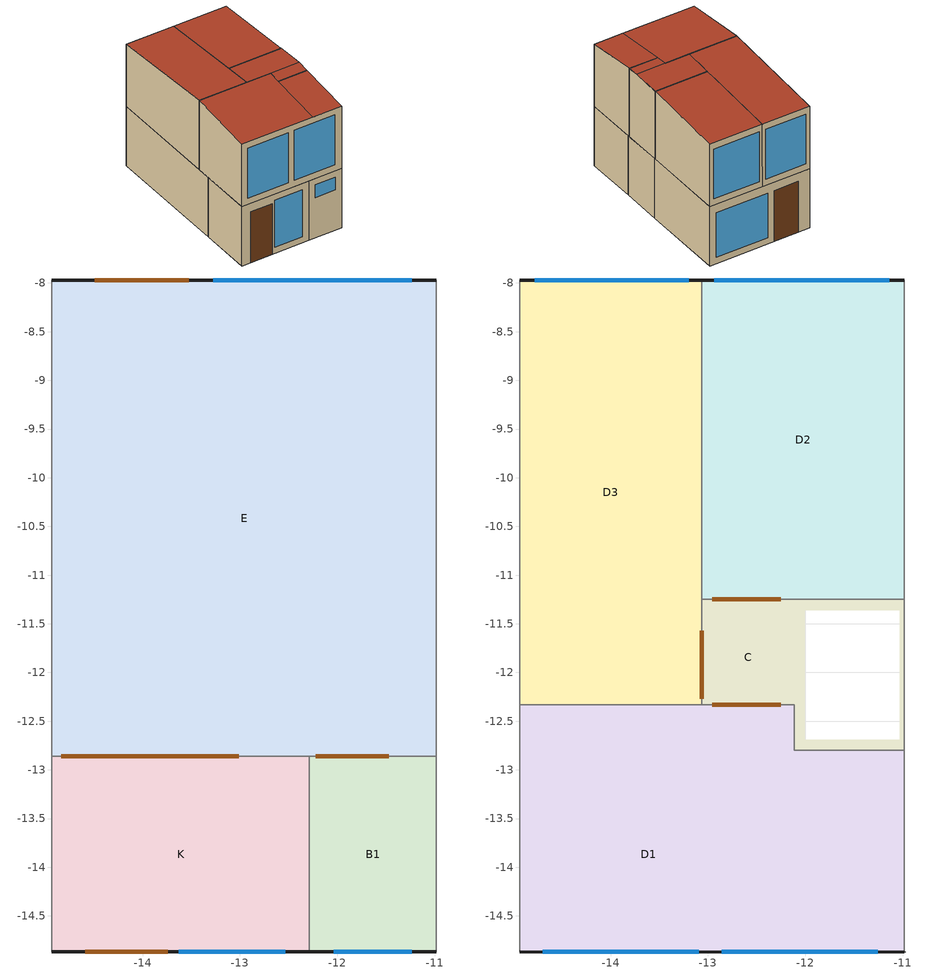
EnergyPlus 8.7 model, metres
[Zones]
B1
 floor othersideconditionsmodel (Exterior Floor): -10.98,-12.86 -10.98,-14.87 -12.29,-14.87 -12.29,-12.86 z0
 wall outside (Exterior Wall): -12.29,-14.87 -10.98,-14.87 z0:2.4
 wall to E (Interior Wall): -10.98,-12.86 -12.29,-12.86 z0:2.4
 wall to K (Interior Wall): -12.29,-12.86 -12.29,-14.87 z0:2.4
 wall adiabatic (Exterior Wall): -10.98,-14.87 -10.98,-12.86 z0:2.4
 window (Exterior Window): -12.04,-14.87 -11.23,-14.87 z1.63:2.15
 door inside (Interior Door): -11.47,-12.86 -12.22,-12.86 z0:2.05
E
 floor othersideconditionsmodel (Exterior Floor): -10.98,-7.97 -10.98,-12.86 -14.93,-12.86 -14.93,-7.97 z0
 wall outside (Exterior Wall): -10.98,-7.97 -14.93,-7.97 z0:2.4
 wall adiabatic (Exterior Wall): -14.93,-7.97 -14.93,-12.86 / -10.98,-12.86 -10.98,-11.26 -10.98,-7.97 z0:2.4
 wall to K (Interior Wall): -14.93,-12.86 -12.29,-12.86 z0:2.4
 window (Exterior Window): -11.23,-7.97 -13.27,-7.97 z0.25:2.05
 door (Exterior Door): -13.52,-7.97 -14.49,-7.97 z0:2.05
 door inside (Hueco): -14.83,-12.86 -13.01,-12.86 z0.1:2.3
K
 floor othersideconditionsmodel (Exterior Floor): -12.29,-12.86 -12.29,-14.87 -14.93,-14.87 -14.93,-12.86 z0
 wall outside (Exterior Wall): -14.93,-14.87 -12.29,-14.87 z0:2.4
 wall adiabatic (Exterior Wall): -14.93,-12.86 -14.93,-14.87 z0:2.4
 window (Exterior Window): -13.63,-14.87 -12.54,-14.87 z0.25:2.15
 door (Exterior Door): -14.59,-14.87 -13.74,-14.87 z0:2.05
D1
 floor to B1 (Interior Floor): -10.98,-12.86 -10.98,-14.87 -12.29,-14.87 -12.29,-12.86 z2.4
 floor to E (Interior Floor): -10.98,-12.8 -10.98,-12.86 -12.11,-12.86 -12.11,-12.8 z2.4; -12.11,-12.33 -12.11,-12.86 -14.93,-12.86 -14.93,-12.33 z2.4
 floor to K (Interior Floor): -12.29,-12.86 -12.29,-14.87 -14.93,-14.87 -14.93,-12.86 z2.4
 wall outside (Exterior Wall): -14.93,-14.87 -10.98,-14.87 z2.4:4.92
 wall to D3 (Interior Wall): -13.06,-12.33 -14.93,-12.33 z2.4:5.2
 wall to C (Interior Wall): -12.11,-12.33 -13.06,-12.33 z2.4:5.2; -10.98,-12.8 -12.11,-12.8 z2.4:5.15; -12.11,-12.8,5.15 -12.11,-12.8,2.4 -12.11,-12.33,2.4 -12.11,-12.33,5.2
 wall adiabatic (Exterior Wall): -14.93,-12.33,5.2 -14.93,-12.33,2.4 -14.93,-14.87,2.4 -14.93,-14.87,4.92; -10.98,-14.87,4.92 -10.98,-14.87,2.4 -10.98,-12.8,2.4 -10.98,-12.8,5.15
 window (Exterior Window): -14.69,-14.87 -13.09,-14.87 / -12.86,-14.87 -11.26,-14.87 z2.65:4.67
 door inside (Interior Door): -12.25,-12.33 -12.95,-12.33 z2.5:4.55
 roof outside (Exterior Roof): -12.11,-12.8,5.15 -12.11,-14.87,4.92 -10.98,-14.87,4.92 -10.98,-12.8,5.15; -14.93,-12.33,5.2 -14.93,-14.87,4.92 -12.11,-14.87,4.92 -12.11,-12.33,5.2
D3
 floor to E (Interior Floor): -13.06,-7.97 -13.06,-12.33 -14.93,-12.33 -14.93,-7.97 z2.4
 wall outside (Exterior Wall): -13.06,-7.97 -14.93,-7.97 z2.4:4.91
 wall adiabatic (Exterior Wall): -14.93,-7.97,4.91 -14.93,-7.97,2.4 -14.93,-12.33,2.4 -14.93,-12.33,5.2
 wall to C (Interior Wall): -13.06,-12.33,5.2 -13.06,-12.33,2.4 -13.06,-11.25,2.4 -13.06,-11.25,5.13
 wall to D2 (Interior Wall): -13.06,-11.25,5.13 -13.06,-11.25,2.4 -13.06,-7.97,2.4 -13.06,-7.97,4.91
 window (Exterior Window): -13.2,-7.97 -14.78,-7.97 z2.65:4.66
 door inside (Interior Door): -13.06,-12.27 -13.06,-11.57 z2.5:4.55
 roof outside (Exterior Roof): -13.06,-12.33,5.2 -13.06,-7.97,4.91 -14.93,-7.97,4.91 -14.93,-12.33,5.2
D2
 floor to E (Interior Floor): -10.98,-7.97 -10.98,-11.25 -13.06,-11.25 -13.06,-7.97 z2.4
 wall outside (Exterior Wall): -10.98,-7.97 -13.06,-7.97 z2.4:4.91
 wall to C (Interior Wall): -13.06,-11.25 -10.98,-11.25 z2.4:5.13
 wall adiabatic (Exterior Wall): -10.98,-11.25,5.13 -10.98,-11.25,2.4 -10.98,-7.97,2.4 -10.98,-7.97,4.91
 window (Exterior Window): -11.14,-7.97 -12.93,-7.97 z2.65:4.66
 door inside (Interior Door): -12.95,-11.25 -12.25,-11.25 z2.5:4.55
 roof outside (Exterior Roof): -10.98,-11.25,5.13 -10.98,-7.97,4.91 -13.06,-7.97,4.91 -13.06,-11.25,5.13
C
 floor to E (Interior Floor): -11.03,-11.25 -11.03,-11.36 -11.52,-11.36 -11.52,-11.25 z2.4; -10.98,-11.25 -10.98,-12.69 -11.03,-12.69 -11.03,-11.25 z2.4; -10.98,-12.69 -10.98,-12.8 -11.52,-12.8 -11.52,-12.69 z2.4; -11.52,-12.69 -11.52,-12.8 -12,-12.8 -12,-12.69 z2.4; -12.11,-11.36 -12.11,-12.33 -13.06,-12.33 -13.06,-11.36 z2.4; -12,-11.36 -12,-12.8 -12.11,-12.8 -12.11,-11.36 z2.4; -11.52,-11.25 -11.52,-11.36 -13.06,-11.36 -13.06,-11.25 z2.4
 wall adiabatic (Exterior Wall): -10.98,-12.8,5.15 -10.98,-12.8,2.4 -10.98,-11.25,2.4 -10.98,-11.25,5.13 -10.98,-12.33,5.2
 roof outside (Exterior Roof): -10.98,-12.33,5.2 -10.98,-11.26,5.13 -13.06,-11.26,5.13 -13.06,-12.33,5.2; -12.11,-12.33,5.2 -12.11,-12.79,5.15 -10.98,-12.79,5.15 -10.98,-12.33,5.2; -12.11,-12.79 -12.11,-12.8 -10.98,-12.8 -10.98,-12.79 z5.15
[Building]
Building: North Axis {deg}=0; Terrain=Suburbs; Loads Convergence Tolerance Value=0.04; Temperature Convergence Tolerance Value {deltaC}=0.4; Solar Distribution=FullExterior; Maximum Number of Warmup Days=25; Minimum Number of Warmup Days=6
[Site:Location]
Template: Latitude {deg}=0; Longitude {deg}=0; Time Zone {hr}=0; Elevation {m}=0
[Site:WeatherStation]
Wind Sensor Height Above Ground {m}=20; Wind Speed Profile Exponent=0.14; Wind Speed Profile Boundary Layer Thickness {m}=270; Air Temperature Sensor Height Above Ground {m}=1.5
[Site:HeightVariation]
Wind Speed Profile Exponent=0.22; Wind Speed Profile Boundary Layer Thickness {m}=370; Air Temperature Gradient Coefficient {K/m}=0.0065
[Site:GroundTemperature:Shallow]
21.93, 20.89, 18.9, 17.02, 13.49, 11.64, 11.15, 12.12, 14.32, 17.05, 19.72, 21.47
[Site:GroundTemperature:Undisturbed:KusudaAchenbach]
GroundTemp_KA: 1.5, 1500, 2085
[Site:GroundDomain:Slab]
Base: 10, 0.572464, 5, 1.5, 2800, 850, 30, 50, Site:GroundTemperature:Undisturbed:KusudaAchenbach, GroundTemp_KA, 0, GroundCoupled_OSC, OnGrade, No, Full, No, Hourly, 1.6, 6
[Material]
Name | Roughness | Thickness {m} | Conductivity {W/m-K} | Density {kg/m3} | Specific Heat {J/kg-K} | Thermal Absorptance | Solar Absorptance | Visible Absorptance
Baldosa ceramica | Smooth | 0.005 | 1 | 2000 | 800 | 0.95 | 0.45 | 0.45
Cahapa acero (1mm) | Smooth | 0.001 | 50 | 7800 | 450 | 0.25 | 0.8 | 0.8
Contrapiso hormigon (8cm) | MediumSmooth | 0.08 | 1.35 | 2000 | 1000 | 0.9 | 0.5 | 0.5
Hormigon (10cm) | MediumRough | 0.1 | 2.3 | 2300 | 1000 | 0.9 | 0.5 | 0.5
MDF (5mm) | MediumSmooth | 0.005 | 0.14 | 600 | 1700 | 0.6 | 0.9 | 0.9
Mortero (2cm) | Smooth | 0.02 | 0.41 | 999 | 1000 | 0.9 | 0.5 | 0.5
Revoque 1800 (2cm) | MediumSmooth | 0.02 | 1 | 1800 | 1000 | 0.9 | 0.6 | 0.6
Ladrillo de campo (12cm) | MediumRough | 0.12 | 0.65 | 1300 | 1000 | 0.93 | 0.55 | 0.55
MatExtWall | MediumRough | 0.2 | 0.1 | 1300 | 1000 | 0.9 | 0.1 | 0.1
MatExtRoof | MediumSmooth | 0.2 | 0.1 | 1300 | 1000 | 0.9 | 0.1 | 0.1
[Material:InfraredTransparent]
IRTMaterial
[Material:AirGap]
Camara de aire (3cm): Thermal Resistance {m2-K/W}=0.18
[WindowMaterial:Glazing]
Vidrio 5mm: Optical Data Type=SpectralAverage; Thickness {m}=0.005; Solar Transmittance at Normal Incidence=0.88; Front Side Solar Reflectance at Normal Incidence=0.0808; Back Side Solar Reflectance at Normal Incidence=0.0808; Visible Transmittance at Normal Incidence=0.88; Front Side Visible Reflectance at Normal Incidence=0.0808; Back Side Visible Reflectance at Normal Incidence=0.0808; Infrared Transmittance at Normal Incidence=0; Front Side Infrared Hemispherical Emissivity=0.84; Back Side Infrared Hemispherical Emissivity=0.84; Conductivity {W/m-K}=1.4; Dirt Correction Factor for Solar and Visible Transmittance=1; Solar Diffusing=No; Young's modulus {Pa}=72000000000; Poisson's ratio=0.22
[WindowMaterial:Blind]
ProtB1: Slat Orientation=Horizontal; Slat Width {m}=0.035; Slat Separation {m}=0.035; Slat Thickness {m}=0.002; Slat Angle {deg}=0; Slat Conductivity {W/m-K}=0.17; Slat Beam Solar Transmittance=0; Front Side Slat Beam Solar Reflectance=0.8; Back Side Slat Beam Solar Reflectance=0.8; Slat Diffuse Solar Transmittance=0; Front Side Slat Diffuse Solar Reflectance=0.8; Back Side Slat Diffuse Solar Reflectance=0.8; Slat Beam Visible Transmittance=0; Front Side Slat Beam Visible Reflectance=0.8; Back Side Slat Beam Visible Reflectance=0.8; Slat Diffuse Visible Transmittance=0; Front Side Slat Diffuse Visible Reflectance=0.8; Back Side Slat Diffuse Visible Reflectance=0.8; Slat Infrared Hemispherical Transmittance=0; Front Side Slat Infrared Hemispherical Emissivity=0.9; Back Side Slat Infrared Hemispherical Emissivity=0.9; Blind to Glass Distance {m}=0.05; Blind Top Opening Multiplier=0; Blind Bottom Opening Multiplier=0; Blind Left Side Opening Multiplier=0; Blind Right Side Opening Multiplier=0
[Construction]
Exterior Floor: Contrapiso hormigon (8cm), Mortero (2cm), Baldosa ceramica
Interior Floor: Revoque 1800 (2cm), Hormigon (10cm), Mortero (2cm), Baldosa ceramica
Exterior Window: Vidrio 5mm
Exterior Door: Cahapa acero (1mm)
Interior Door: MDF (5mm), Camara de aire (3cm), MDF (5mm)
Hueco: IRTMaterial
Interior Wall: Ladrillo de campo (12cm)
Exterior Wall: MatExtWall
Exterior Roof: MatExtRoof
[WindowProperty:ShadingControl] Shading Type=ExteriorBlind; Shading Control Is Scheduled=No; Glare Control Is Active=No; Shading Device Material=ProtB1; Type of Slat Angle Control for Blinds=FixedSlatAngle
Name | Shading Control Type | Setpoint {W/m2, W or deg C} | Setpoint 2 {W/m2 or deg C}
ControlProtB1_occup | OnNightAndOnDayIfCoolingAndHighSolarOnWindow | 300 | 0
ControlProtB1_unoccup | OnIfHighZoneAirTempAndHighSolarOnWindow | 23 | 300
[Zone] Type=1; Multiplier=1; Zone Inside Convection Algorithm=TARP; Part of Total Floor Area=Yes
Name | Volume {m3} | Floor Area {m2}
B1 | 6.2846 | 2.6186
E | 46.3572 | 19.3155
K | 12.7702 | 5.3209
D3 | 21.6475 | 8.1532
D2 | 17.8696 | 6.8224
C | 7.6827 | 1.4868
D1 | 25.1967 | 9.5016
[SurfaceProperty:OtherSideConditionsModel]
GroundCoupled_OSC: Type of Modeling=GroundCoupledSurface
[ZoneControl:Thermostat]
HVACThermostat: Zone or ZoneList=ZonasHVAC; Control Type Schedule=Siempre4; Control 1=DualSP
[ThermostatSetpoint:DualSetpoint]
DualSP: Heating Setpoint Temperature Schedule=Set Heating; Cooling Setpoint Temperature Schedule=Set Cooling
[Schedule:Compact]
Siempre4: Through: 12/31, For: AllDays, Until: 24:00, 4
Set Heating; Set Cooling: Through: 12/31, For: AllDays, Until: 24:00, 0
[AirflowNetwork:SimulationControl]
Filtraciones: AirflowNetwork Control=MultizoneWithoutDistribution; Wind Pressure Coefficient Type=SurfaceAverageCalculation; Height Selection for Local Wind Pressure Calculation=OpeningHeight; Building Type=LowRise; Maximum Number of Iterations=1000; Initialization Type=ZeroNodePressures; Relative Airflow Convergence Tolerance=0.001; Absolute Airflow Convergence Tolerance {kg/s}=1e-05; Convergence Acceleration Limit=-0.5; Ratio of Building Width Along Short Axis to Width Along Long Axis=0.572464; Height Dependence of External Node Temperature=No
[AirflowNetwork:MultiZone:Zone] Minimum Venting Open Factor=0; Indoor and Outdoor Temperature Difference Lower Limit For Maximum Venting Open Factor {deltaC}=0; Indoor and Outdoor Temperature Difference Upper Limit for Minimum Venting Open Factor {deltaC}=100; Indoor and Outdoor Enthalpy Difference Lower Limit For Maximum Venting Open Factor {deltaJ/kg}=0; Indoor and Outdoor Enthalpy Difference Upper Limit for Minimum Venting Open Factor {deltaJ/kg}=300000; Venting Availability Schedule=OcupacionCasa; Single Sided Wind Pressure Coefficient Algorithm=Standard; Facade Width {m}=10
Name | Ventilation Control Mode
B1 | Constant
E; K; D3; D2; C; D1
[AirflowNetwork:MultiZone:Surface] Window/Door Opening Factor, or Crack Factor=1; Minimum Venting Open Factor=0; Indoor and Outdoor Temperature Difference Lower Limit For Maximum Venting Open Factor {deltaC}=0; Indoor and Outdoor Temperature Difference Upper Limit for Minimum Venting Open Factor {deltaC}=100; Indoor and Outdoor Enthalpy Difference Lower Limit For Maximum Venting Open Factor {deltaJ/kg}=0; Indoor and Outdoor Enthalpy Difference Upper Limit for Minimum Venting Open Factor {deltaJ/kg}=300000; Equivalent Rectangle Method=PolygonHeight; Equivalent Rectangle Aspect Ratio=1
Name | Leakage Component | Ventilation Control Mode | Ventilation Control Zone Temperature Setpoint Schedule | Venting Availability Schedule
Block:E_Partition_5_0_0_0_0_0_Door_10003; Block:E_Partition_4_0_0_0_0_0_Hole | tipoPA | AdjacentTemperature | Set Cooling | OcupacionSala
AA74B9; 698F1C; 9CE61D; 48B2A4; 47B892; E8024B; 64F6F8 | tipoV | Temperature | Set Cooling | OcupacionCasa
Block:E_Wall_2_0_0_0_0_1_Door; Block:K_Wall_4_0_0_0_0_1_Door | tipoPB | NoVent |  | OcupacionCasa
BlockQ1:D3_Partition_4_0_0_0_0_0_Door; BlockQ1:D2_Partition_3_0_0_0_0_0_Door; BlockQ1:D1_Partition_2_0_0_0_0_0_Door_10028 | tipoPA | AdjacentTemperature | Set Cooling | OcupacionDormitorio
Block:B1_Ceiling_1_0_0 | CeilBlock:B1_Ceiling_1_0_0 | NoVent
Block:E_Ceiling_1_0_0 | CeilBlock:E_Ceiling_1_0_0 | NoVent
Block:E_Ceiling_1_1_0 | CeilBlock:E_Ceiling_1_1_0 | NoVent
Block:E_Ceiling_1_2_0 | CeilBlock:E_Ceiling_1_2_0 | NoVent
Block:E_Ceiling_1_2_1 | CeilBlock:E_Ceiling_1_2_1 | NoVent
Block:E_Ceiling_1_2_2 | CeilBlock:E_Ceiling_1_2_2 | NoVent
Block:E_Ceiling_1_2_3 | CeilBlock:E_Ceiling_1_2_3 | NoVent
Block:E_Ceiling_1_2_4 | CeilBlock:E_Ceiling_1_2_4 | NoVent
Block:E_Ceiling_1_2_5 | CeilBlock:E_Ceiling_1_2_5 | NoVent
Block:E_Ceiling_1_2_6 | CeilBlock:E_Ceiling_1_2_6 | NoVent
Block:E_Ceiling_1_3_0 | CeilBlock:E_Ceiling_1_3_0 | NoVent
Block:E_Ceiling_1_3_1 | CeilBlock:E_Ceiling_1_3_1 | NoVent
Block:K_Ceiling_1_0_0 | CeilBlock:K_Ceiling_1_0_0 | NoVent
BlockQ1:D3_Roof_6_0_0 | TechoBlockQ1:D3_Roof_6_0_0 | NoVent
BlockQ1:D2_Roof_5_0_0 | TechoBlockQ1:D2_Roof_5_0_0 | NoVent
BlockQ1:C_Roof_7_0_0 | TechoBlockQ1:C_Roof_7_0_0 | NoVent
BlockQ1:C_Roof_8_0_0 | TechoBlockQ1:C_Roof_8_0_0 | NoVent
BlockQ1:C_Roof_8_0_1 | TechoBlockQ1:C_Roof_8_0_1 | NoVent
BlockQ1:D1_Roof_8_0_0 | TechoBlockQ1:D1_Roof_8_0_0 | NoVent
BlockQ1:D1_Roof_8_0_1 | TechoBlockQ1:D1_Roof_8_0_1 | NoVent
[AirflowNetwork:MultiZone:ReferenceCrackConditions]
Referencia: Reference Temperature {C}=20; Reference Barometric Pressure {Pa}=101325
[AirflowNetwork:MultiZone:Surface:Crack] Air Mass Flow Exponent=0.7; Reference Crack Conditions=Referencia
Name | Air Mass Flow Coefficient at Reference Conditions {kg/s}
CeilBlock:B1_Ceiling_1_0_0; CeilBlock:E_Ceiling_1_0_0; CeilBlock:E_Ceiling_1_1_0; CeilBlock:E_Ceiling_1_2_0; CeilBlock:E_Ceiling_1_2_1; CeilBlock:E_Ceiling_1_2_2; CeilBlock:E_Ceiling_1_2_3; CeilBlock:E_Ceiling_1_2_4; CeilBlock:E_Ceiling_1_2_5; CeilBlock:E_Ceiling_1_2_6; CeilBlock:E_Ceiling_1_3_0; CeilBlock:E_Ceiling_1_3_1; CeilBlock:K_Ceiling_1_0_0 | 1.5e-06
TechoBlockQ1:D3_Roof_6_0_0 | 0.00571582
TechoBlockQ1:D2_Roof_5_0_0 | 0.00478286
TechoBlockQ1:C_Roof_7_0_0 | 0.00156356
TechoBlockQ1:C_Roof_8_0_0 | 0.000366138
TechoBlockQ1:C_Roof_8_0_1 | 8.78806e-06
TechoBlockQ1:D1_Roof_8_0_0 | 0.00164729
TechoBlockQ1:D1_Roof_8_0_1 | 0.00504009
[AirflowNetwork:MultiZone:Component:SimpleOpening] Minimum Density Difference for Two-Way Flow {kg/m3}=0.0001
Name | Air Mass Flow Coefficient When Opening is Closed {kg/s-m} | Air Mass Flow Exponent When Opening is Closed | Discharge Coefficient
tipoV | 0.000898 | 0.682 | 0.5
tipoPA | 0.001896 | 0.59 | 1
tipoPB | 4.56e-05 | 0.66 | 1
tipoPC | 0.001584 | 0.59 | 1
[AirflowNetwork:MultiZone:Component:HorizontalOpening]
HuecoEscalera: Air Mass Flow Coefficient When Opening is Closed {kg/s-m}=0.001896; Air Mass Flow Exponent When Opening is Closed=0.59; Sloping Plane Angle {deg}=35; Discharge Coefficient=1
